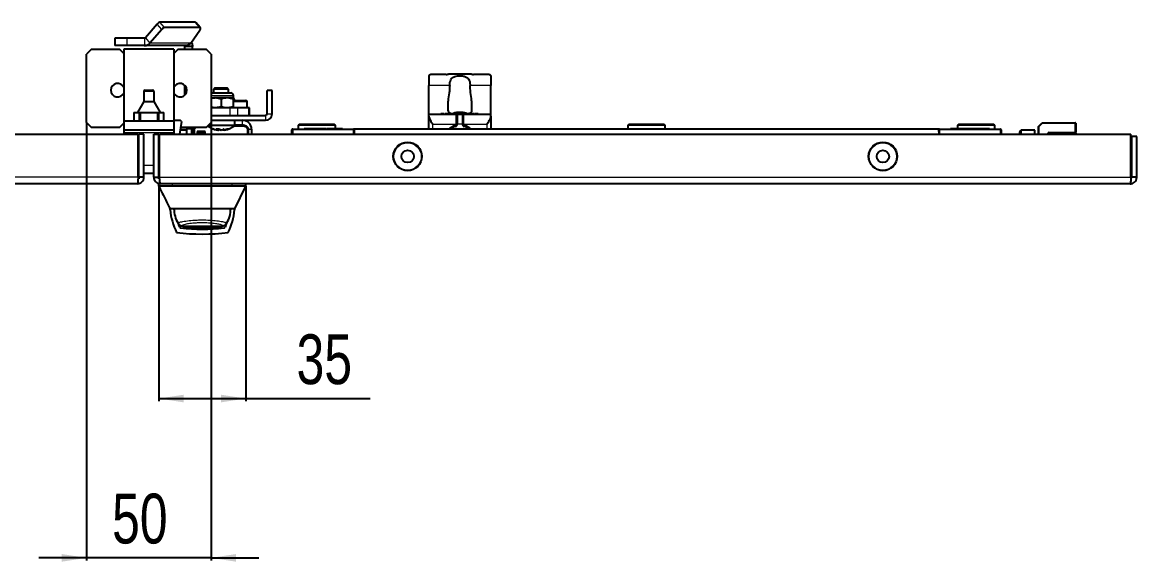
# Model space of a CAD drawing. Header units: millimetres. Extents: x -683 to 2605, y -1229 to 1219.
# Drawn here: x 1784.8 to 2232.6, y -1229.3 to -1012.7 of the extents above; entities that cross this region are included whole.
import ezdxf

# ---------------------------------------------------------------- set-up
doc = ezdxf.new("R2010")
doc.units = ezdxf.units.MM
doc.layers.add('FORMAT', color=7, linetype='Continuous')
doc.styles.add('SLDTEXTSTYLE0', font='TXT', dxfattribs={"width": 0.75})
doc.dimstyles.new('SLDDIMSTYLE0', dxfattribs={"dimtxt": 20, "dimasz": 10, "dimexe": 0, "dimexo": 0.0625, "dimgap": 5, "dimtad": 2, "dimdec": 1, "dimrnd": 1e-09, "dimzin": 12, "dimdsep": 46, "dimtxsty": 'SLDTEXTSTYLE0', "dimsah": 1, "dimcen": 0.09, "dimadec": 0, "dimazin": 3, "dimtfac": 1, "dimtofl": 0, "dimtmove": 0, "dimatfit": 3, "dimfxl": 0, "dimfrac": 2, "dimtolj": 1, "dimtzin": 12, "dimarcsym": 0})
doc.dimstyles.new('SLDDIMSTYLE1', dxfattribs={"dimtxt": 20, "dimasz": 10, "dimexe": 0, "dimexo": 0.0625, "dimgap": 5, "dimtad": 2, "dimdec": 1, "dimrnd": 1e-09, "dimzin": 12, "dimdsep": 46, "dimtxsty": 'SLDTEXTSTYLE0', "dimsah": 1, "dimcen": 0.09, "dimadec": 0, "dimazin": 3, "dimtfac": 1, "dimtmove": 0, "dimatfit": 0, "dimfxl": 0, "dimfrac": 2, "dimtolj": 1, "dimtzin": 12, "dimarcsym": 0})

# ---------------------------------------------------------------- blocks, each defined once
blk = doc.blocks.new('_D_12')
at = {"layer": 'FORMAT'}
for p, q in [((1810.62, -1052.96), (1810.62, -1228.8)), ((1860.62, -1052.96), (1860.62, -1228.8)), ((1810.62, -1227.8), (1791.39, -1227.8)), ((1860.62, -1227.8), (1810.62, -1227.8)), ((1860.62, -1227.8), (1879.85, -1227.8))]:
    blk.add_line(p, q, dxfattribs=at)
for points in [[(1810.62, -1227.8), (1800.62, -1226.27), (1800.62, -1229.34)], [(1860.62, -1227.8), (1870.62, -1229.34), (1870.62, -1226.27)]]:
    blk.add_solid(points, dxfattribs=at)
at = {"layer": 'FORMAT', "insert": (1820.84, -1202.02), "char_height": 20, "attachment_point": 1, "style": 'SLDTEXTSTYLE0'}
blk.add_mtext('50', dxfattribs=at)
blk = doc.blocks.new('_D_13')
at = {"layer": 'FORMAT'}
for p, q in [((1839.62, -1078.56), (1839.62, -1164.8)), ((1874.62, -1078.56), (1874.62, -1164.8)), ((1839.62, -1163.8), (1874.62, -1163.8)), ((1874.62, -1163.8), (1924.54, -1163.8))]:
    blk.add_line(p, q, dxfattribs=at)
for points in [[(1839.62, -1163.8), (1849.62, -1165.34), (1849.62, -1162.27)], [(1874.62, -1163.8), (1864.62, -1162.27), (1864.62, -1165.34)]]:
    blk.add_solid(points, dxfattribs=at)
at = {"layer": 'FORMAT', "insert": (1894.98, -1138.02), "char_height": 20, "attachment_point": 1, "style": 'SLDTEXTSTYLE0'}
blk.add_mtext('35', dxfattribs=at)

msp = doc.modelspace()

# ---------------------------------------------------------------- linework, layer by layer
at = {"color": 7, "linetype": 'Continuous', "lineweight": 25}
for p, q in [((1838.97, -1013.39), (1834.21, -1018.89)), ((1840.81, -1015.51), (1836.05, -1021.01)), ((1854.22, -1012.68), (1840.09, -1012.68)), ((1856.06, -1014.8), (1841.92, -1014.8)), ((1852.52, -1021.01), (1856.09, -1015.89)), ((1856.35, -1014.91), (1854.51, -1012.78)), ((1821.9, -1019.06), (1821.9, -1022.06)), ((1826.9, -1019.06), (1821.9, -1019.06)), ((1833.84, -1019.06), (1826.9, -1019.06)), ((1812.62, -1023.45), (1810.62, -1025.45)), ((1810.62, -1052.95), (1810.62, -1025.45)), ((1812.62, -1023.45), (1823.87, -1023.45)), ((1826.9, -1022.06), (1821.9, -1022.06)), ((1825.62, -1025.2), (1823.87, -1023.45)), ((1845.62, -1023.45), (1825.62, -1023.45)), ((1825.62, -1023.45), (1825.62, -1052.45)), ((1833.84, -1022.06), (1826.9, -1022.06)), ((1850.37, -1022.06), (1833.84, -1022.06)), ((1847.37, -1023.45), (1845.62, -1025.2)), ((1845.62, -1023.45), (1845.62, -1052.45)), ((1847.37, -1023.45), (1858.62, -1023.45)), ((1853.12, -1022.36), (1850.12, -1022.36)), ((1850.12, -1023.45), (1850.12, -1022.36)), ((1853.12, -1023.45), (1853.12, -1022.36)), ((1860.62, -1025.45), (1858.62, -1023.45)), ((1860.62, -1025.45), (1860.62, -1052.95)), ((1948.12, -1034.21), (1948.12, -1038.05)), ((1955.14, -1033.65), (1949.62, -1033.65)), ((1956.03, -1033.6), (1955.51, -1033.61)), ((1965.22, -1033.55), (1956.03, -1033.55)), ((1965.74, -1033.61), (1965.22, -1033.59)), ((1971.62, -1033.65), (1966.11, -1033.65)), ((1973.12, -1034.21), (1973.12, -1038.05)), ((1850.12, -1038.69), (1850.12, -1038.06)), ((1850.12, -1038.69), (1850.57, -1038.69)), ((1850.12, -1041.83), (1850.12, -1038.69)), ((1862.12, -1039.05), (1861.62, -1039.55)), ((1862.12, -1039.05), (1866.91, -1039.05)), ((1866.91, -1039.05), (1867.12, -1039.05)), ((1867.62, -1039.55), (1867.12, -1039.05)), ((1948.12, -1049.55), (1948.12, -1038.05)), ((1973.12, -1049.55), (1973.12, -1038.05)), ((1833.62, -1040.45), (1833.62, -1044.45)), ((1834.12, -1039.95), (1837.13, -1039.95)), ((1837.63, -1040.45), (1837.63, -1044.45)), ((1860.65, -1041.05), (1860.62, -1041.05)), ((1860.62, -1043.05), (1862.23, -1043.05)), ((1860.65, -1041.05), (1868.59, -1041.05)), ((1861.62, -1039.55), (1861.62, -1041.05)), ((1867.37, -1039.55), (1861.62, -1039.55)), ((1864.76, -1043.49), (1862.23, -1043.05)), ((1867.23, -1043.05), (1862.23, -1043.05)), ((1864.76, -1046.6), (1864.76, -1043.49)), ((1869.69, -1043.49), (1867.23, -1043.05)), ((1869.62, -1043.05), (1867.23, -1043.05)), ((1867.62, -1039.55), (1867.37, -1039.55)), ((1867.62, -1041.05), (1867.62, -1039.55)), ((1869.62, -1043.05), (1869.62, -1042.08)), ((1869.62, -1043.05), (1869.62, -1043.05)), ((1869.69, -1043.08), (1869.62, -1043.05)), ((1869.69, -1046.6), (1869.69, -1043.49)), ((1870.02, -1044.05), (1870.02, -1043.49)), ((1883.12, -1049.45), (1883.12, -1040.05)), ((1885.12, -1040.05), (1883.12, -1040.05)), ((1885.12, -1049.45), (1885.12, -1040.05)), ((1833.62, -1044.45), (1831.12, -1048.95)), ((1833.62, -1044.45), (1837.63, -1044.45)), ((1837.63, -1044.45), (1840.12, -1048.95)), ((1868.31, -1047.05), (1860.62, -1047.05)), ((1864.76, -1046.6), (1862.23, -1047.05)), ((1869.69, -1046.6), (1867.23, -1047.05)), ((1871.39, -1047.05), (1868.31, -1047.05)), ((1869.62, -1047.05), (1869.62, -1047.05)), ((1869.69, -1044.05), (1874.52, -1044.05)), ((1875.85, -1047.05), (1871.39, -1047.05)), ((1875.12, -1047.05), (1875.12, -1044.65)), ((1876.12, -1047.05), (1875.85, -1047.05)), ((1876.12, -1050.05), (1876.12, -1047.05)), ((1955.77, -1045.33), (1955.77, -1047.92)), ((1965.47, -1047.92), (1965.47, -1045.33)), ((1845.62, -1052.45), (1825.62, -1052.45)), ((1825.62, -1052.45), (1825.62, -1055.95)), ((1829.62, -1048.95), (1829.62, -1052.45)), ((1829.62, -1048.95), (1831.12, -1048.95)), ((1831.12, -1048.95), (1840.12, -1048.95)), ((1832.12, -1048.95), (1832.12, -1052.45)), ((1839.12, -1048.95), (1839.12, -1052.45)), ((1840.12, -1048.95), (1841.62, -1048.95)), ((1841.62, -1052.45), (1841.62, -1048.95)), ((1845.62, -1052.05), (1848.25, -1052.05)), ((1845.62, -1052.45), (1845.62, -1055.95)), ((1848.69, -1052.48), (1847.95, -1057.55)), ((1848.69, -1052.48), (1848.25, -1052.05)), ((1860.62, -1050.05), (1882.52, -1050.05)), ((1860.62, -1052.05), (1882.52, -1052.05)), ((1870.12, -1054.05), (1870.12, -1052.05)), ((1948.12, -1050.42), (1948.12, -1049.55)), ((1948.12, -1049.55), (1961.62, -1049.55)), ((1948.12, -1055.55), (1948.12, -1050.42)), ((1953, -1049.45), (1953, -1049.55)), ((1953.15, -1049.45), (1953.15, -1049.55)), ((1953.26, -1049.45), (1953.26, -1049.55)), ((1954.07, -1049.45), (1953.26, -1049.45)), ((1954.07, -1049.45), (1954.07, -1049.55)), ((1954.23, -1049.45), (1954.23, -1049.55)), ((1954.34, -1049.45), (1954.34, -1049.55)), ((1954.68, -1049.45), (1954.68, -1049.55)), ((1954.86, -1049.45), (1954.86, -1049.55)), ((1955.4, -1049.45), (1955.4, -1049.55)), ((1955.88, -1049.45), (1955.88, -1049.55)), ((1956.05, -1049.45), (1956.05, -1049.55)), ((1956.5, -1049.45), (1956.5, -1049.55)), ((1956.64, -1049.45), (1956.64, -1049.55)), ((1956.76, -1049.45), (1956.76, -1049.55)), ((1957.08, -1049.45), (1957.08, -1049.55)), ((1958.35, -1049.45), (1957.24, -1049.45)), ((1958.35, -1049.45), (1958.35, -1049.55)), ((1958.49, -1049.45), (1958.49, -1049.55)), ((1958.68, -1049.45), (1958.68, -1049.55)), ((1958.69, -1049.45), (1958.69, -1049.55)), ((1959.29, -1049.45), (1958.69, -1049.45)), ((1959.29, -1049.45), (1959.29, -1049.55)), ((1960.18, -1049.45), (1959.61, -1049.45)), ((1959.62, -1053.55), (1959.62, -1049.55)), ((1959.62, -1049.55), (1961.62, -1049.55)), ((1959.9, -1049.22), (1959.87, -1048.99)), ((1960.12, -1049.22), (1960.1, -1048.92)), ((1960.18, -1049.45), (1960.18, -1049.55)), ((1960.19, -1049.45), (1960.19, -1049.55)), ((1960.2, -1049.45), (1960.37, -1049.45)), ((1960.37, -1049.45), (1960.37, -1049.45)), ((1960.37, -1049.45), (1960.37, -1049.55)), ((1960.39, -1049.45), (1960.39, -1049.55)), ((1960.55, -1049.45), (1960.55, -1049.55)), ((1961.34, -1049.45), (1960.55, -1049.45)), ((1961.34, -1049.45), (1961.34, -1049.55)), ((1961.49, -1049.45), (1961.49, -1049.55)), ((1961.57, -1048.95), (1961.57, -1048.92)), ((1961.6, -1049.48), (1961.89, -1049.47)), ((1961.61, -1049.45), (1961.61, -1049.55)), ((1961.62, -1049.55), (1961.62, -1053.55)), ((1962.04, -1049.45), (1962.04, -1049.55)), ((1962.12, -1049.55), (1973.12, -1049.55)), ((1962.13, -1049.04), (1962.13, -1048.99)), ((1962.16, -1049.45), (1962.16, -1049.55)), ((1962.53, -1049.45), (1962.53, -1049.55)), ((1962.78, -1049.45), (1962.78, -1049.55)), ((1962.9, -1049.45), (1962.9, -1049.55)), ((1963.05, -1049.45), (1963.05, -1049.55)), ((1963.16, -1049.45), (1963.16, -1049.55)), ((1963.6, -1049.45), (1963.6, -1049.55)), ((1963.62, -1049.45), (1963.6, -1049.45)), ((1963.63, -1049.45), (1963.63, -1049.55)), ((1963.66, -1049.45), (1963.66, -1049.55)), ((1963.83, -1049.45), (1963.83, -1049.55)), ((1964.18, -1049.45), (1964.18, -1049.55)), ((1964.67, -1049.45), (1964.67, -1049.55)), ((1964.87, -1049.45), (1964.87, -1049.55)), ((1965.21, -1049.45), (1965.21, -1049.55)), ((1965.36, -1049.45), (1965.36, -1049.55)), ((1966.43, -1049.45), (1965.36, -1049.45)), ((1966.43, -1049.45), (1966.43, -1049.55)), ((1966.74, -1049.45), (1966.74, -1049.55)), ((1966.9, -1049.45), (1966.9, -1049.55)), ((1967.28, -1049.45), (1967.28, -1049.55)), ((1968.03, -1049.45), (1967.28, -1049.45)), ((1968.03, -1049.45), (1968.03, -1049.55)), ((1973.12, -1050.42), (1973.12, -1049.55)), ((1973.12, -1050.42), (1973.12, -1055.55)), ((1810.62, -1052.95), (1812.62, -1054.95)), ((1823.87, -1054.95), (1812.62, -1054.95)), ((1823.87, -1054.95), (1825.62, -1053.2)), ((1845.62, -1055.95), (1825.62, -1055.95)), ((1825.62, -1055.95), (1825.62, -1057.03)), ((1845.62, -1055.95), (1845.62, -1057.03)), ((1850.92, -1055.95), (1848.19, -1055.95)), ((1858.62, -1054.95), (1848.33, -1054.95)), ((1850.99, -1054.95), (1850.92, -1055.65)), ((1850.92, -1057.55), (1850.92, -1055.65)), ((1852.92, -1057.55), (1852.92, -1055.65)), ((1853.62, -1055.95), (1852.92, -1055.95)), ((1853.62, -1055.95), (1853.62, -1057.55)), ((1858.22, -1056.5), (1855.02, -1056.5)), ((1855.02, -1056.5), (1855.02, -1057.55)), ((1858.22, -1057.55), (1858.22, -1056.5)), ((1858.62, -1054.95), (1860.62, -1052.95)), ((1863.27, -1055.9), (1863.27, -1055.94)), ((1863.56, -1055.49), (1863.56, -1055.94)), ((1863.56, -1055.94), (1863.56, -1055.49)), ((1863.74, -1055.94), (1863.56, -1055.91)), ((1863.74, -1055.49), (1863.74, -1055.94)), ((1863.77, -1055.94), (1863.77, -1055.48)), ((1864.54, -1055.86), (1864.54, -1055.94)), ((1864.56, -1055.88), (1864.56, -1055.94)), ((1864.62, -1055.91), (1864.56, -1055.94)), ((1865.47, -1055.94), (1865.47, -1055.62)), ((1865.68, -1055.94), (1865.68, -1055.91)), ((1865.98, -1055.85), (1865.98, -1055.94)), ((1866, -1055.84), (1866, -1055.94)), ((1873.62, -1053.95), (1870.09, -1053.95)), ((1875.62, -1057.55), (1875.62, -1055.95)), ((1876.92, -1055.65), (1876.92, -1057.55)), ((1893.12, -1057.55), (1893.12, -1055.85)), ((1893.42, -1055.55), (1917.82, -1055.55)), ((1896.12, -1053.55), (1895.62, -1054.05)), ((1895.62, -1054.05), (1895.62, -1055.55)), ((1910.62, -1054.05), (1895.62, -1054.05)), ((1896.12, -1053.55), (1910.12, -1053.55)), ((1897.98, -1055.35), (1897.98, -1055.55)), ((1901.79, -1055.35), (1901.79, -1055.55)), ((1901.79, -1055.35), (1902.59, -1055.35)), ((1902.59, -1055.35), (1902.59, -1055.55)), ((1902.59, -1055.35), (1904.46, -1055.35)), ((1903.92, -1055.35), (1903.92, -1055.32)), ((1904.46, -1055.35), (1904.46, -1055.55)), ((1904.46, -1055.35), (1905.51, -1055.35)), ((1905.51, -1055.35), (1905.51, -1055.55)), ((1905.51, -1055.35), (1906.91, -1055.35)), ((1907.08, -1055.32), (1907.08, -1055.55)), ((1907.17, -1055.35), (1907.17, -1055.55)), ((1907.17, -1055.35), (1908.52, -1055.35)), ((1908.52, -1055.35), (1908.52, -1055.55)), ((1908.52, -1055.35), (1910.52, -1055.35)), ((1910.62, -1054.05), (1910.12, -1053.55)), ((1910.52, -1055.35), (1910.52, -1055.55)), ((1910.52, -1055.35), (1913.47, -1055.35)), ((1910.62, -1055.35), (1910.62, -1054.05)), ((1913.47, -1055.35), (1913.47, -1055.55)), ((2153.12, -1055.55), (1918.12, -1055.55)), ((1918.12, -1055.55), (1918.12, -1055.85)), ((1918.12, -1055.85), (1918.12, -1056.49)), ((1918.12, -1056.49), (1918.12, -1057.55)), ((1959.62, -1053.55), (1959.62, -1053.58)), ((1961.62, -1053.58), (1961.62, -1053.55)), ((2028.62, -1053.55), (2028.12, -1054.05)), ((2028.12, -1054.05), (2028.12, -1055.55)), ((2043.12, -1054.05), (2028.12, -1054.05)), ((2028.62, -1053.55), (2042.62, -1053.55)), ((2043.12, -1054.05), (2042.62, -1053.55)), ((2043.12, -1055.55), (2043.12, -1054.05)), ((2153.12, -1055.55), (2153.12, -1055.85)), ((2153.12, -1056.49), (2153.12, -1055.85)), ((2153.12, -1056.49), (2153.12, -1057.55)), ((2153.42, -1055.55), (2177.82, -1055.55)), ((2157.77, -1055.35), (2157.77, -1055.55)), ((2157.77, -1055.35), (2158.12, -1055.35)), ((2158.12, -1055.35), (2158.12, -1055.55)), ((2158.12, -1055.35), (2158.37, -1055.35)), ((2158.37, -1055.35), (2158.37, -1055.55)), ((2158.37, -1055.35), (2158.48, -1055.35)), ((2158.48, -1055.35), (2158.48, -1055.55)), ((2159.51, -1055.35), (2159.51, -1055.55)), ((2159.51, -1055.35), (2160.16, -1055.35)), ((2160.18, -1055.35), (2160.18, -1055.55)), ((2160.18, -1055.35), (2160.52, -1055.35)), ((2160.52, -1055.35), (2160.52, -1055.55)), ((2161.12, -1053.55), (2160.62, -1054.05)), ((2160.62, -1054.05), (2160.62, -1055.35)), ((2175.62, -1054.05), (2160.62, -1054.05)), ((2161.12, -1053.55), (2175.12, -1053.55)), ((2163.84, -1055.55), (2163.84, -1055.32)), ((2163.97, -1055.35), (2164.75, -1055.35)), ((2164.75, -1055.35), (2165.55, -1055.35)), ((2164.75, -1055.35), (2164.75, -1055.55)), ((2165.55, -1055.35), (2165.55, -1055.55)), ((2165.55, -1055.35), (2166.03, -1055.35)), ((2166.03, -1055.35), (2166.03, -1055.55)), ((2166.03, -1055.35), (2167.42, -1055.35)), ((2167.06, -1055.32), (2167.06, -1055.35)), ((2167.42, -1055.35), (2167.42, -1055.55)), ((2167.42, -1055.35), (2168.47, -1055.35)), ((2168.47, -1055.35), (2168.47, -1055.55)), ((2169.52, -1055.35), (2169.52, -1055.55)), ((2169.52, -1055.35), (2171.48, -1055.35)), ((2171.48, -1055.35), (2171.48, -1055.55)), ((2171.48, -1055.35), (2173.47, -1055.35)), ((2173.47, -1055.35), (2173.47, -1055.55)), ((2175.62, -1054.05), (2175.12, -1053.55)), ((2175.62, -1055.55), (2175.62, -1054.05)), ((2178.12, -1055.85), (2178.12, -1057.55)), ((2185.62, -1057.55), (2185.62, -1056.65)), ((2191.62, -1056.05), (2186.22, -1056.05)), ((2191.62, -1057.55), (2191.62, -1056.05)), ((2193.12, -1054.55), (2194.62, -1053.05)), ((2193.12, -1057.55), (2193.12, -1054.55)), ((2193.32, -1054.63), (2193.12, -1054.55)), ((2194.7, -1053.25), (2194.62, -1053.05)), ((2194.62, -1053.05), (2207.92, -1053.05)), ((2208.12, -1053.25), (2208.12, -1056.85)), ((2208.12, -1057.25), (2208.12, -1056.85)), ((1440.92, -1057.55), (1831.32, -1057.55)), ((1825.62, -1057.03), (1825.62, -1057.55)), ((1831.32, -1074.95), (1831.32, -1057.55)), ((1833.62, -1057.55), (1831.62, -1057.55)), ((1831.62, -1074.95), (1831.62, -1057.55)), ((1833.62, -1074.95), (1833.62, -1057.55)), ((1837.62, -1074.95), (1837.62, -1057.55)), ((1837.62, -1057.55), (1839.62, -1057.55)), ((1839.62, -1074.95), (1839.62, -1057.55)), ((1839.92, -1074.95), (1839.92, -1057.55)), ((1839.92, -1057.55), (2230.32, -1057.55)), ((1845.62, -1057.03), (1845.62, -1057.55)), ((1855.02, -1057.25), (1858.22, -1057.25)), ((2197.12, -1057.25), (2197.12, -1057.55)), ((2207.92, -1057.05), (2197.32, -1057.05)), ((2208.12, -1057.25), (2208.12, -1057.55)), ((2230.32, -1074.95), (2230.32, -1057.55)), ((2232.62, -1058.55), (2230.62, -1058.55)), ((2230.62, -1074.95), (2230.62, -1058.55)), ((2232.62, -1074.95), (2232.62, -1058.55)), ((1831.62, -1073.45), (1831.32, -1073.45)), ((1837.62, -1073.45), (1833.62, -1073.45)), ((1831.02, -1077.55), (1441.22, -1077.55)), ((1833.62, -1074.95), (1831.62, -1074.95)), ((1831.62, -1075.12), (1831.62, -1075.55)), ((1837.62, -1074.95), (1839.62, -1074.95)), ((1839.62, -1075.55), (1839.62, -1074.95)), ((1839.62, -1078.55), (1839.62, -1077.55)), ((1840.22, -1077.55), (1839.62, -1077.55)), ((2230.02, -1077.55), (1840.22, -1077.55)), ((1869.12, -1078.55), (1845.12, -1078.55)), ((1870.12, -1087.55), (1874.65, -1078.49)), ((1874.62, -1078.55), (1874.62, -1077.55)), ((2232.62, -1074.95), (2230.62, -1074.95)), ((1846.52, -1087.55), (1844.12, -1087.55)), ((1844.16, -1087.55), (1844.16, -1087.75)), ((1867.72, -1087.55), (1846.52, -1087.55)), ((1870.12, -1087.55), (1867.72, -1087.55)), ((1870.08, -1087.75), (1870.08, -1087.55)), ((1851.29, -1094.53), (1862.89, -1094.53)), ((1851.29, -1094.53), (1851.44, -1094.53))]:
    msp.add_line(p, q, dxfattribs=at)
at = {"color": 8, "linetype": 'Continuous', "lineweight": 18}
for p, q in [((1840.81, -1015.51), (1838.97, -1013.39)), ((1841.92, -1014.8), (1840.09, -1012.68)), ((1856.06, -1014.8), (1854.22, -1012.68)), ((1826.9, -1022.06), (1826.9, -1019.06)), ((1833.84, -1019.06), (1833.84, -1022.06)), ((1834.21, -1018.89), (1836.05, -1021.01)), ((1852.52, -1021.01), (1836.05, -1021.01)), ((1956.53, -1038.05), (1948.12, -1038.05)), ((1973.12, -1038.05), (1964.72, -1038.05)), ((1837.63, -1040.45), (1833.62, -1040.45)), ((1860.62, -1042.08), (1869.62, -1042.08)), ((1868.31, -1050.05), (1868.31, -1047.05)), ((1875.12, -1044.65), (1869.69, -1044.65)), ((1871.39, -1050.05), (1871.39, -1047.05)), ((1875.85, -1050.05), (1875.85, -1047.05)), ((1831.62, -1048.95), (1831.62, -1052.45)), ((1839.62, -1048.95), (1839.62, -1052.45)), ((1873.32, -1054.05), (1873.32, -1052.05)), ((1882.52, -1050.05), (1882.52, -1052.05)), ((1883.12, -1049.45), (1885.12, -1049.45)), ((1957.24, -1049.45), (1957.24, -1049.55)), ((1959.12, -1053.55), (1959.12, -1049.55)), ((1962.12, -1049.55), (1962.12, -1053.55)), ((1848.24, -1055.55), (1850.92, -1055.55)), ((1852.92, -1055.65), (1850.92, -1055.65)), ((1852.92, -1055.55), (1853.7, -1055.55)), ((1854.12, -1057.55), (1854.12, -1055.95)), ((1858.22, -1056.7), (1855.02, -1056.7)), ((1859.12, -1054.45), (1859.81, -1054.45)), ((1869.56, -1054.25), (1859.32, -1054.25)), ((1869.65, -1054.05), (1859.52, -1054.05)), ((1869.45, -1054.45), (1873.62, -1054.45)), ((1870.02, -1054.25), (1869.56, -1054.25)), ((1870.12, -1054.05), (1869.65, -1054.05)), ((1875.12, -1055.95), (1875.12, -1057.55)), ((1875.56, -1055.65), (1876.92, -1055.65)), ((1893.42, -1055.85), (1893.12, -1055.85)), ((1893.42, -1055.55), (1893.42, -1055.85)), ((1917.82, -1055.85), (1893.42, -1055.85)), ((1893.42, -1055.85), (1893.42, -1057.55)), ((1899.22, -1055.35), (1899.22, -1055.55)), ((1917.82, -1055.55), (1917.82, -1055.85)), ((1917.82, -1057.55), (1917.82, -1055.85)), ((1918.12, -1055.85), (1917.82, -1055.85)), ((1949.62, -1053.55), (1959.12, -1053.55)), ((1949.62, -1053.55), (1949.62, -1055.55)), ((1958.76, -1054.06), (1958.9, -1054.54)), ((1959.12, -1053.55), (1959.62, -1053.55)), ((1959.12, -1053.58), (1959.12, -1053.55)), ((1959.12, -1053.58), (1959.62, -1053.58)), ((1961.62, -1053.55), (1959.62, -1053.55)), ((1961.62, -1053.55), (1962.12, -1053.55)), ((1961.62, -1053.58), (1962.12, -1053.58)), ((1962.12, -1053.55), (1962.12, -1053.58)), ((1962.12, -1053.55), (1971.62, -1053.55)), ((1962.35, -1054.54), (1962.49, -1054.06)), ((1971.62, -1055.55), (1971.62, -1053.55)), ((2153.42, -1055.85), (2153.12, -1055.85)), ((2153.42, -1055.85), (2153.42, -1055.55)), ((2153.42, -1055.85), (2153.42, -1057.55)), ((2177.82, -1055.85), (2153.42, -1055.85)), ((2162.25, -1055.35), (2162.25, -1055.55)), ((2177.82, -1055.55), (2177.82, -1055.85)), ((2177.82, -1057.55), (2177.82, -1055.85)), ((2178.12, -1055.85), (2177.82, -1055.85)), ((2186.22, -1056.05), (2186.22, -1057.55)), ((2194.7, -1053.25), (2193.32, -1054.63)), ((2193.32, -1054.63), (2193.32, -1057.55)), ((2207.92, -1053.25), (2194.7, -1053.25)), ((2197.32, -1056.85), (2207.92, -1056.85)), ((2197.32, -1057.05), (2197.32, -1056.85)), ((2207.92, -1053.25), (2207.92, -1053.05)), ((2208.12, -1053.25), (2207.92, -1053.25)), ((2207.92, -1056.85), (2207.92, -1053.25)), ((2208.12, -1056.85), (2207.92, -1056.85)), ((2207.92, -1057.05), (2207.92, -1056.85)), ((1845.62, -1057.03), (1825.62, -1057.03)), ((2196.92, -1057.55), (2196.92, -1057.25)), ((2197.12, -1057.25), (2196.92, -1057.25)), ((2197.32, -1057.25), (2197.12, -1057.25)), ((2197.32, -1057.05), (2197.32, -1057.25)), ((2197.32, -1057.25), (2197.32, -1057.55)), ((2207.92, -1057.25), (2197.32, -1057.25)), ((2207.92, -1057.05), (2207.92, -1057.25)), ((2208.12, -1057.25), (2207.92, -1057.25)), ((2207.92, -1057.55), (2207.92, -1057.25)), ((1831.62, -1070.19), (1831.32, -1070.19)), ((1837.62, -1070.19), (1833.62, -1070.19)), ((1831.32, -1074.95), (1440.92, -1074.95)), ((1839.92, -1074.95), (2230.32, -1074.95)), ((1845.12, -1078.55), (1845.12, -1077.55)), ((1869.12, -1078.55), (1869.12, -1077.55))]:
    msp.add_line(p, q, dxfattribs=at)
at = {"color": 7, "linetype": 'Continuous', "lineweight": 25, "flags": 128}
for points in [[(1856.09, -1015.89), (1856.23, -1015.66), (1856.34, -1015.46), (1856.4, -1015.27), (1856.42, -1015.11), (1856.39, -1014.98), (1856.32, -1014.88), (1856.21, -1014.82), (1856.06, -1014.8)], [(1865.98, -1055.9), (1865.96, -1055.9), (1865.68, -1055.94)], [(2230.62, -1064.05), (2230.48, -1063.8), (2230.32, -1063.53)], [(2230.32, -1072.56), (2230.48, -1072.3), (2230.62, -1072.05)], [(1848.01, -1094.98), (1847.65, -1094.08), (1847.54, -1093.81)], [(1866.82, -1093.49), (1866.6, -1094.08), (1866.24, -1094.98)]]:
    msp.add_lwpolyline(points, dxfattribs=at)
at = {"color": 8, "linetype": 'Continuous', "lineweight": 18, "flags": 128}
for points in [[(2230.32, -1064.12), (2230.61, -1064.71), (2230.62, -1064.73)], [(2230.62, -1071.36), (2230.61, -1071.38), (2230.32, -1071.97)]]:
    msp.add_lwpolyline(points, dxfattribs=at)
at = {"color": 7, "linetype": 'Continuous', "lineweight": 25}
for centre, radius in [((1939.62, -1066.55), 5.75), ((2130.62, -1066.55), 5.75), ((1939.62, -1066.55), 2.5), ((2130.62, -1066.55), 2.5)]:
    msp.add_circle(centre, radius, dxfattribs=at)
at = {"color": 8, "linetype": 'Continuous', "lineweight": 18}
for centre in [(1939.62, -1066.55), (2130.62, -1066.55)]:
    msp.add_circle(centre, 5.5, dxfattribs=at)
at = {"color": 7, "linetype": 'Continuous', "lineweight": 25}
for centre, radius, start, end in [((1840.5, -1014.56), 1.93, 102.4839, 142.4022), ((1842.34, -1016.69), 1.93, 102.4839, 142.4022), ((1854.26, -1013.03), 0.349, 43.9283, 95.9288), ((1833.84, -1018.57), 0.488, 270.8794, 320.2435), ((1833.8, -1019.14), 2.93, 270.8794, 320.2435), ((1823.12, -1039.95), 2.75, 24.62, 335.38), ((1848.12, -1039.95), 2.75, 204.62, 155.38), ((1834.12, -1040.45), 0.5, 90, 180), ((1837.13, -1040.45), 0.5, 0, 90), ((1868.59, -1042.08), 1.03, 0, 90), ((1874.52, -1044.65), 0.6, 0, 90), ((1873.32, -1055.65), 3.6, 0, 90), ((1882.52, -1049.45), 2.6, 270, 0), ((1882.52, -1049.45), 0.6, 270, 0), ((1960.62, -1056.85), 8, 100.361, 108.4448), ((1959.86, -1052.7), 3.79, 92.8918, 101.4174), ((1960.74, -1051.17), 2.34, 111.7218, 124.6037), ((1959.95, -1056.48), 7.26, 85.7578, 94.2422), ((1959.58, -1049.51), 0.598, 60.5239, 80.9896), ((1960.37, -1056.47), 7.56, 92.0564, 94.6598), ((1959.89, -1053.27), 4.35, 79.331, 87.2142), ((1963.88, -1049.97), 3.47, 163.5344, 167.7658), ((1961.35, -1053.27), 4.35, 92.7858, 100.669), ((1960.87, -1056.46), 7.54, 81.9171, 87.9462), ((1961.65, -1049.44), 0.529, 98.3794, 107.9547), ((1961.38, -1052.7), 3.79, 78.5826, 87.1082), ((1960.55, -1055.26), 6.42, 69.7014, 77.5656), ((1960.62, -1056.85), 8, 70.1746, 79.639), ((1960.63, -1056.8), 7.96, 71.9524, 79.1092), ((1962.93, -1049.85), 0.629, 75.5606, 104.4394), ((1854.52, -1055.65), 1.6, 154.0555, 180), ((1864.62, -1047.05), 9, 233.1301, 260.0618), ((1864.74, -1047.32), 8.7, 247.0438, 262.1958), ((1864.34, -1049.26), 6.77, 243.8434, 260.9245), ((1863.37, -1048.42), 7.07, 264.247, 275.753), ((1864.39, -1053.29), 2.78, 231.3972, 252.5593), ((1863.95, -1051.16), 4.83, 261.5144, 261.8434), ((1863.77, -1055.79), 0.261, 216.1514, 217.2521), ((1864.7, -1047.1), 8.89, 263.7673, 264.0104), ((1865.29, -1053.07), 2.97, 239.1789, 255.2323), ((1865.46, -1054.33), 1.79, 219.0744, 243.9708), ((1863.89, -1051.73), 4.26, 278.6965, 279.0465), ((1865.35, -1051.73), 4.26, 260.9535, 261.3035), ((1863.87, -1052.87), 3.19, 285.2264, 309.2989), ((1864.46, -1054.81), 1.52, 311.5988, 339.6464), ((1864.54, -1047.1), 8.89, 275.9896, 276.2327), ((1864.34, -1048.94), 7.09, 279.4428, 293.2387), ((1865.29, -1051.16), 4.83, 278.1566, 278.4856), ((1864.77, -1047.9), 8.14, 278.7231, 291.6408), ((1864.62, -1047.05), 9, 279.9382, 306.8699), ((1867.46, -1054.1), 1.4, 257.0541, 282.9459), ((1869.87, -1054.05), 0.25, 306.8699, 0), ((1893.42, -1055.85), 0.3, 90, 180), ((1917.82, -1055.85), 0.3, 0, 90), ((1960.62, -1060.55), 6.25, 106.0134, 126.8699), ((1958.62, -1053.58), 1, 286.0134, 0), ((1962.62, -1053.58), 1, 180, 253.9866), ((1960.62, -1060.55), 6.25, 53.1301, 73.9866), ((2153.42, -1055.85), 0.3, 90, 180), ((2177.82, -1055.85), 0.3, 0, 90), ((2186.22, -1056.65), 0.6, 90, 180), ((2207.92, -1053.25), 0.2, 0, 90), ((2207.92, -1056.85), 0.2, 270, 0), ((2197.32, -1057.25), 0.2, 90, 180), ((2223.12, -1068.05), 7.5, 343.7398, 16.2602), ((1836.18, -1087.75), 7.98, 358.267, 359.9999), ((1871.01, -1085.19), 27, 185.961, 206.1695), ((1857.12, -1087.55), 11.4, 180, 210.8742), ((1857.12, -1087.55), 11.4, 329.0561, 0), ((1843.23, -1085.19), 27, 333.8305, 354.0392), ((1878.06, -1087.75), 7.98, 180, 181.7325), ((1857.12, -1015.75), 82, 262.7534, 277.2466), ((1848.47, -1094.78), 0.5, 203.0437, 263.7491), ((1857.12, -1015.75), 80, 263.7491, 276.2509), ((1865.78, -1094.78), 0.5, 276.2509, 336.9563)]:
    msp.add_arc(centre, radius, start, end, dxfattribs=at)
at = {"color": 8, "linetype": 'Continuous', "lineweight": 18}
for centre, radius, start, end in [((1960.62, -1060.55), 6.75, 106.0134, 132.2054), ((1958.62, -1053.58), 0.5, 286.0134, 0), ((1962.62, -1053.58), 0.5, 180, 253.9866), ((1960.62, -1060.55), 6.75, 47.7946, 73.9866), ((2197.32, -1057.25), 0.4, 90, 180)]:
    msp.add_arc(centre, radius, start, end, dxfattribs=at)
at = {"color": 7, "linetype": 'Continuous', "lineweight": 25}
for points in [[(1852.52, -1021.01), (1852.37, -1021.16), (1852.07, -1021.48), (1851.54, -1021.81), (1850.97, -1022.02), (1850.57, -1022.05), (1850.37, -1022.06)], [(1849.82, -1022.06), (1849.9, -1022.08), (1850.07, -1022.12), (1850.1, -1022.28), (1850.12, -1022.36)], [(1873.62, -1053.95), (1873.88, -1053.98), (1874.41, -1054.04), (1875.07, -1054.5), (1875.53, -1055.16), (1875.59, -1055.68), (1875.62, -1055.95)], [(1831.02, -1077.55), (1831.36, -1077.51), (1832.04, -1077.43), (1832.9, -1076.83), (1833.5, -1075.97), (1833.58, -1075.29), (1833.62, -1074.95)], [(1831.32, -1074.95), (1831.3, -1075.29), (1831.25, -1075.97), (1831.17, -1076.83), (1831.1, -1077.43), (1831.05, -1077.51), (1831.02, -1077.55)], [(1840.22, -1077.55), (1840.2, -1077.51), (1840.15, -1077.43), (1840.07, -1076.83), (1840, -1075.97), (1839.95, -1075.29), (1839.92, -1074.95)], [(2230.32, -1074.95), (2230.3, -1075.29), (2230.25, -1075.97), (2230.17, -1076.83), (2230.1, -1077.43), (2230.05, -1077.51), (2230.02, -1077.55)]]:
    msp.add_open_spline(points, degree=3, dxfattribs=at)
for points, knots in [([(1852.67, -1020.79), (1852.74, -1020.89), (1853.07, -1021.34), (1853.1, -1021.92), (1853.12, -1022.36)], [0, 0, 0, 0, 0.222729, 1, 1, 1, 1]), ([(1949.62, -1033.65), (1949.46, -1033.65), (1949.12, -1033.66), (1948.67, -1033.72), (1948.33, -1033.84), (1948.15, -1034.01), (1948.13, -1034.15), (1948.12, -1034.21)], [0, 0, 0, 0, 0.2129, 0.425707, 0.640613, 0.853382, 1, 1, 1, 1]), ([(1955.14, -1033.65), (1955.24, -1033.64), (1955.37, -1033.62), (1955.49, -1033.61), (1955.51, -1033.61)], [0, 0, 0, 0, 0.7894027, 1, 1, 1, 1]), ([(1956.53, -1038.05), (1956.55, -1037.63), (1956.59, -1036.8), (1956.96, -1035.71), (1957.61, -1034.9), (1958.53, -1034.41), (1959.68, -1034.17), (1961.01, -1034.12), (1962.36, -1034.29), (1963.48, -1034.76), (1964.21, -1035.56), (1964.6, -1036.59), (1964.71, -1037.46), (1964.72, -1037.95), (1964.72, -1038.05)], [0, 0, 0, 0, 0.0885051, 0.1771377, 0.2628581, 0.3446937, 0.4304853, 0.5251934, 0.6256454, 0.7239113, 0.8124944, 0.894483, 0.9789968, 1, 1, 1, 1]), ([(1965.74, -1033.61), (1965.76, -1033.61), (1965.87, -1033.62), (1966, -1033.64), (1966.11, -1033.65)], [0, 0, 0, 0, 0.161974, 1, 1, 1, 1]), ([(1973.12, -1034.21), (1973.11, -1034.13), (1973.08, -1033.97), (1972.84, -1033.81), (1972.48, -1033.71), (1972.06, -1033.66), (1971.76, -1033.65), (1971.62, -1033.65)], [0, 0, 0, 0, 0.205683, 0.411346, 0.618649, 0.832339, 1, 1, 1, 1]), ([(1956.53, -1038.05), (1956.48, -1039.05), (1956.37, -1041.19), (1955.85, -1043.63), (1955.79, -1044.94), (1955.77, -1045.33)], [0, 0, 0, 0, 0.378823, 0.812228, 1, 1, 1, 1]), ([(1965.47, -1045.33), (1965.39, -1044.42), (1965.22, -1042.56), (1964.75, -1039.97), (1964.72, -1038.43), (1964.72, -1038.05)], [0, 0, 0, 0, 0.417668, 0.852903, 1, 1, 1, 1]), ([(1862.23, -1043.05), (1862.17, -1043.05), (1861.62, -1043.05), (1861.09, -1043.19), (1860.62, -1043.32)], [0, 0, 0, 0, 0.1109, 1, 1, 1, 1]), ([(1867.23, -1043.05), (1867.17, -1043.05), (1866.33, -1043.05), (1865.52, -1043.28), (1864.76, -1043.49)], [0, 0, 0, 0, 0.070201, 1, 1, 1, 1]), ([(1869.62, -1043.05), (1869.63, -1043.05), (1869.65, -1043.08), (1869.67, -1043.32), (1869.69, -1043.49)], [0, 0, 0, 0, 0.268634, 1, 1, 1, 1]), ([(1870.02, -1043.49), (1869.98, -1043.42), (1869.87, -1043.23), (1869.76, -1043.18), (1869.69, -1043.14)], [0, 0, 0, 0, 0.355958, 1, 1, 1, 1]), ([(1862.23, -1047.05), (1862.17, -1047.05), (1861.62, -1047.04), (1861.09, -1046.9), (1860.62, -1046.77)], [0, 0, 0, 0, 0.1109, 1, 1, 1, 1]), ([(1867.23, -1047.05), (1867.17, -1047.05), (1866.33, -1047.04), (1865.52, -1046.81), (1864.76, -1046.6)], [0, 0, 0, 0, 0.070201, 1, 1, 1, 1]), ([(1869.62, -1047.05), (1869.63, -1047.04), (1869.65, -1047.01), (1869.67, -1046.77), (1869.69, -1046.6)], [0, 0, 0, 0, 0.268634, 1, 1, 1, 1]), ([(1955.77, -1047.92), (1955.82, -1048.19), (1955.9, -1048.73), (1956.69, -1049.19), (1957.69, -1049.39), (1958.46, -1049.43), (1958.74, -1049.44)], [0, 0, 0, 0, 0.289157, 0.579411, 0.847533, 1, 1, 1, 1]), ([(1962.63, -1049.44), (1963.07, -1049.41), (1963.97, -1049.34), (1964.91, -1049.04), (1965.41, -1048.55), (1965.45, -1048.11), (1965.47, -1047.92)], [0, 0, 0, 0, 0.255921, 0.530677, 0.799973, 1, 1, 1, 1]), ([(1948.12, -1050.42), (1948.15, -1050.59), (1948.21, -1051.02), (1948.67, -1051.97), (1949.2, -1052.86), (1949.55, -1053.43), (1949.62, -1053.54), (1949.62, -1053.55)], [0, 0, 0, 0, 0.19414, 0.485275, 0.898779, 0.996769, 1, 1, 1, 1]), ([(1953.15, -1049.45), (1953.12, -1049.45), (1953.08, -1049.45), (1953.03, -1049.45), (1953, -1049.45), (1953, -1049.45), (1953, -1049.45)], [0, 0, 0, 0, 0.280836, 0.55925, 0.779182, 1, 1, 1, 1]), ([(1953.26, -1049.45), (1953.26, -1049.45), (1953.26, -1049.45), (1953.24, -1049.45), (1953.19, -1049.45), (1953.16, -1049.45), (1953.15, -1049.45)], [0, 0, 0, 0, 0.280888, 0.559482, 0.77927, 1, 1, 1, 1]), ([(1954.23, -1049.45), (1954.21, -1049.45), (1954.18, -1049.45), (1954.12, -1049.45), (1954.09, -1049.45), (1954.07, -1049.45)], [0, 0, 0, 0, 0.280638, 0.560877, 1, 1, 1, 1]), ([(1954.34, -1049.45), (1954.34, -1049.45), (1954.34, -1049.45), (1954.31, -1049.45), (1954.27, -1049.45), (1954.24, -1049.45), (1954.23, -1049.45)], [0, 0, 0, 0, 0.280941, 0.559114, 0.779089, 1, 1, 1, 1]), ([(1954.86, -1049.45), (1954.8, -1049.45), (1954.7, -1049.45), (1954.68, -1049.45), (1954.68, -1049.45)], [0, 0, 0, 0, 0.559312, 1, 1, 1, 1]), ([(1955.4, -1049.45), (1955.34, -1049.45), (1955.22, -1049.45), (1955.02, -1049.45), (1954.92, -1049.45), (1954.86, -1049.45)], [0, 0, 0, 0, 0.280496, 0.560765, 1, 1, 1, 1]), ([(1955.88, -1049.45), (1955.81, -1049.45), (1955.68, -1049.45), (1955.48, -1049.45), (1955.4, -1049.45)], [0, 0, 0, 0, 0.560137, 1, 1, 1, 1]), ([(1956.05, -1049.45), (1956.04, -1049.45), (1956.03, -1049.45), (1955.92, -1049.45), (1955.88, -1049.45)], [0, 0, 0, 0, 0.559914, 1, 1, 1, 1]), ([(1956.64, -1049.45), (1956.62, -1049.45), (1956.58, -1049.45), (1956.53, -1049.45), (1956.5, -1049.45), (1956.5, -1049.45), (1956.5, -1049.45)], [0, 0, 0, 0, 0.280765, 0.559178, 0.779175, 1, 1, 1, 1]), ([(1956.76, -1049.45), (1956.76, -1049.45), (1956.76, -1049.45), (1956.73, -1049.45), (1956.69, -1049.45), (1956.66, -1049.45), (1956.64, -1049.45)], [0, 0, 0, 0, 0.280828, 0.559417, 0.779393, 1, 1, 1, 1]), ([(1957.24, -1049.45), (1957.21, -1049.45), (1957.17, -1049.45), (1957.11, -1049.45), (1957.08, -1049.45), (1957.08, -1049.45), (1957.08, -1049.45)], [0, 0, 0, 0, 0.280951, 0.559967, 0.779431, 1, 1, 1, 1]), ([(1958.49, -1049.45), (1958.49, -1049.45), (1958.49, -1049.45), (1958.45, -1049.45), (1958.4, -1049.45), (1958.37, -1049.45), (1958.35, -1049.45)], [0, 0, 0, 0, 0.280713, 0.558701, 0.779045, 1, 1, 1, 1]), ([(1958.69, -1049.45), (1958.69, -1049.45), (1958.68, -1049.45), (1958.68, -1049.45), (1958.68, -1049.45)], [0, 0, 0, 0, 0.560081, 1, 1, 1, 1]), ([(1959.12, -1049.55), (1959.13, -1049.55), (1959.13, -1049.55), (1959.13, -1049.55), (1959.15, -1049.55), (1959.18, -1049.55), (1959.3, -1049.55), (1959.52, -1049.55), (1959.59, -1049.55), (1959.62, -1049.55)], [0, 0, 0, 0, 0.00167, 0.003889, 0.009531, 0.034361, 0.132751, 0.526214, 1, 1, 1, 1]), ([(1959.46, -1049.45), (1959.44, -1049.45), (1959.4, -1049.45), (1959.32, -1049.45), (1959.3, -1049.45), (1959.29, -1049.45)], [0, 0, 0, 0, 0.281226, 0.561522, 1, 1, 1, 1]), ([(1960.19, -1049.45), (1960.19, -1049.45), (1960.19, -1049.45), (1960.19, -1049.45), (1960.18, -1049.45)], [0, 0, 0, 0, 0.559504, 1, 1, 1, 1]), ([(1960.55, -1049.45), (1960.52, -1049.45), (1960.48, -1049.45), (1960.42, -1049.45), (1960.39, -1049.45), (1960.39, -1049.45), (1960.39, -1049.45)], [0, 0, 0, 0, 0.280855, 0.559718, 0.779518, 1, 1, 1, 1]), ([(1961.49, -1049.45), (1961.46, -1049.45), (1961.42, -1049.45), (1961.37, -1049.45), (1961.35, -1049.45), (1961.34, -1049.45), (1961.34, -1049.45)], [0, 0, 0, 0, 0.280813, 0.559099, 0.77917, 1, 1, 1, 1]), ([(1961.61, -1049.45), (1961.61, -1049.45), (1961.6, -1049.45), (1961.58, -1049.45), (1961.53, -1049.45), (1961.5, -1049.45), (1961.49, -1049.45)], [0, 0, 0, 0, 0.280912, 0.559405, 0.779108, 1, 1, 1, 1]), ([(1961.62, -1049.55), (1961.66, -1049.55), (1961.74, -1049.55), (1962, -1049.55), (1962.12, -1049.55), (1962.12, -1049.55)], [0, 0, 0, 0, 0.475461, 0.994056, 1, 1, 1, 1]), ([(1962.04, -1049.45), (1962.02, -1049.45), (1961.97, -1049.45), (1961.92, -1049.45), (1961.9, -1049.45), (1961.9, -1049.45), (1961.89, -1049.45)], [0, 0, 0, 0, 0.280888, 0.559023, 0.779155, 1, 1, 1, 1]), ([(1962.16, -1049.45), (1962.16, -1049.45), (1962.16, -1049.45), (1962.13, -1049.45), (1962.08, -1049.45), (1962.05, -1049.45), (1962.04, -1049.45)], [0, 0, 0, 0, 0.2809, 0.559498, 0.779148, 1, 1, 1, 1]), ([(1962.53, -1049.45), (1962.47, -1049.45), (1962.36, -1049.45), (1962.23, -1049.45), (1962.17, -1049.45), (1962.16, -1049.45), (1962.16, -1049.45)], [0, 0, 0, 0, 0.280935, 0.559487, 0.779245, 1, 1, 1, 1]), ([(1962.78, -1049.45), (1962.74, -1049.45), (1962.66, -1049.45), (1962.57, -1049.45), (1962.53, -1049.45)], [0, 0, 0, 0, 0.559441, 1, 1, 1, 1]), ([(1962.9, -1049.45), (1962.9, -1049.45), (1962.89, -1049.45), (1962.81, -1049.45), (1962.78, -1049.45)], [0, 0, 0, 0, 0.560313, 1, 1, 1, 1]), ([(1963.05, -1049.45), (1963.02, -1049.45), (1962.98, -1049.45), (1962.93, -1049.45), (1962.9, -1049.45), (1962.9, -1049.45), (1962.9, -1049.45)], [0, 0, 0, 0, 0.28091, 0.559174, 0.779166, 1, 1, 1, 1]), ([(1963.16, -1049.45), (1963.16, -1049.45), (1963.16, -1049.45), (1963.14, -1049.45), (1963.09, -1049.45), (1963.06, -1049.45), (1963.05, -1049.45)], [0, 0, 0, 0, 0.280849, 0.55949, 0.779158, 1, 1, 1, 1]), ([(1963.66, -1049.45), (1963.65, -1049.45), (1963.64, -1049.45), (1963.63, -1049.45), (1963.63, -1049.45)], [0, 0, 0, 0, 0.560691, 1, 1, 1, 1]), ([(1963.83, -1049.45), (1963.79, -1049.45), (1963.73, -1049.45), (1963.68, -1049.45), (1963.66, -1049.45)], [0, 0, 0, 0, 0.559542, 1, 1, 1, 1]), ([(1964.18, -1049.45), (1964.11, -1049.45), (1963.99, -1049.45), (1963.88, -1049.45), (1963.83, -1049.45)], [0, 0, 0, 0, 0.560514, 1, 1, 1, 1]), ([(1964.67, -1049.45), (1964.59, -1049.45), (1964.46, -1049.45), (1964.27, -1049.45), (1964.18, -1049.45)], [0, 0, 0, 0, 0.559217, 1, 1, 1, 1]), ([(1964.87, -1049.45), (1964.86, -1049.45), (1964.85, -1049.45), (1964.72, -1049.45), (1964.67, -1049.45)], [0, 0, 0, 0, 0.56034, 1, 1, 1, 1]), ([(1965.36, -1049.45), (1965.34, -1049.45), (1965.3, -1049.45), (1965.24, -1049.45), (1965.21, -1049.45), (1965.21, -1049.45), (1965.21, -1049.45)], [0, 0, 0, 0, 0.2808719, 0.5597012, 0.7793822, 1, 1, 1, 1]), ([(1966.9, -1049.45), (1966.85, -1049.45), (1966.75, -1049.45), (1966.74, -1049.45), (1966.74, -1049.45)], [0, 0, 0, 0, 0.5589475, 1, 1, 1, 1]), ([(1967.28, -1049.45), (1967.2, -1049.45), (1967.06, -1049.45), (1966.95, -1049.45), (1966.9, -1049.45)], [0, 0, 0, 0, 0.559747, 1, 1, 1, 1]), ([(1971.62, -1053.55), (1971.63, -1053.54), (1971.7, -1053.43), (1972.05, -1052.86), (1972.58, -1051.97), (1973.04, -1051.02), (1973.1, -1050.59), (1973.12, -1050.42)], [0, 0, 0, 0, 0.003231, 0.101221, 0.514725, 0.80586, 1, 1, 1, 1]), ([(1853.62, -1055.95), (1853.64, -1055.68), (1853.66, -1055.31), (1853.87, -1055.02), (1853.93, -1054.95)], [0, 0, 0, 0, 0.734422, 1, 1, 1, 1]), ([(1897.98, -1055.35), (1898.16, -1055.35), (1898.5, -1055.35), (1898.99, -1055.35), (1899.22, -1055.35)], [0, 0, 0, 0, 0.5368, 1, 1, 1, 1]), ([(1899.22, -1055.35), (1899.59, -1055.35), (1900.29, -1055.35), (1901.14, -1055.35), (1901.59, -1055.35), (1901.62, -1055.35)], [0, 0, 0, 0, 0.522437, 0.975649, 1, 1, 1, 1]), ([(2158.48, -1055.35), (2158.62, -1055.35), (2158.89, -1055.35), (2159.32, -1055.35), (2159.51, -1055.35)], [0, 0, 0, 0, 0.547643, 1, 1, 1, 1]), ([(2160.52, -1055.35), (2160.86, -1055.35), (2161.49, -1055.35), (2162.01, -1055.35), (2162.25, -1055.35)], [0, 0, 0, 0, 0.5368, 1, 1, 1, 1]), ([(2162.25, -1055.35), (2162.58, -1055.35), (2163.18, -1055.35), (2163.75, -1055.35), (2163.78, -1055.35), (2163.79, -1055.35)], [0, 0, 0, 0, 0.415678, 0.776277, 1, 1, 1, 1]), ([(2168.65, -1055.35), (2168.69, -1055.35), (2168.97, -1055.35), (2169.26, -1055.35), (2169.52, -1055.35)], [0, 0, 0, 0, 0.139498, 1, 1, 1, 1]), ([(1831.28, -1075.44), (1831.34, -1075.42), (1831.55, -1075.35), (1831.59, -1075.12), (1831.62, -1074.95)], [0, 0, 0, 0, 0.275436, 1, 1, 1, 1]), ([(1837.62, -1074.95), (1837.65, -1075.24), (1837.71, -1075.87), (1838.25, -1076.73), (1839.12, -1077.41), (1839.84, -1077.5), (1840.22, -1077.55)], [0, 0, 0, 0, 0.213506, 0.468322, 0.723241, 1, 1, 1, 1]), ([(1839.59, -1078.49), (1839.98, -1079.26), (1840.79, -1080.87), (1841.91, -1083.12), (1843.04, -1085.39), (1843.75, -1086.81), (1844.12, -1087.55)], [0, 0, 0, 0, 0.216327, 0.453955, 0.714745, 1, 1, 1, 1]), ([(1839.62, -1074.95), (1839.65, -1075.08), (1839.69, -1075.31), (1839.96, -1075.51), (1840.13, -1075.53), (1840.22, -1075.55)], [0, 0, 0, 0, 0.4375, 0.71569, 1, 1, 1, 1]), ([(1845.12, -1078.55), (1844.5, -1078.55), (1843.27, -1078.55), (1841.62, -1078.55), (1840.37, -1078.55), (1839.72, -1078.55), (1839.65, -1078.55), (1839.62, -1078.55)], [0, 0, 0, 0, 0.214694, 0.429388, 0.644082, 0.858775, 1, 1, 1, 1]), ([(1874.62, -1078.55), (1874.56, -1078.55), (1874.44, -1078.55), (1873.49, -1078.55), (1872.1, -1078.55), (1870.55, -1078.55), (1869.53, -1078.55), (1869.12, -1078.55)], [0, 0, 0, 0, 0.21469, 0.42938, 0.644073, 0.858767, 1, 1, 1, 1]), ([(2230.02, -1075.55), (2230.16, -1075.52), (2230.38, -1075.47), (2230.59, -1075.21), (2230.61, -1075.03), (2230.62, -1074.95)], [0, 0, 0, 0, 0.4375, 0.7156903, 1, 1, 1, 1]), ([(2230.02, -1077.55), (2230.31, -1077.52), (2230.94, -1077.46), (2231.8, -1076.93), (2232.48, -1076.05), (2232.57, -1075.33), (2232.62, -1074.95)], [0, 0, 0, 0, 0.211353, 0.466168, 0.72109, 1, 1, 1, 1]), ([(1847.36, -1093.42), (1847.48, -1093.58), (1847.71, -1093.89), (1848.15, -1094.17), (1848.56, -1094.34), (1848.95, -1094.42), (1849.46, -1094.49), (1850.21, -1094.53), (1850.93, -1094.53), (1851.39, -1094.53), (1851.44, -1094.53)], [0, 0, 0, 0, 0.086907, 0.170444, 0.253995, 0.352832, 0.493755, 0.750586, 0.975401, 1, 1, 1, 1]), ([(1849.37, -1094.76), (1849.46, -1094.73), (1849.63, -1094.68), (1850.95, -1094.69), (1852.91, -1094.75), (1855.36, -1094.8), (1858.01, -1094.81), (1860.55, -1094.77), (1862.71, -1094.71), (1864.24, -1094.68), (1864.97, -1094.72), (1864.82, -1094.85), (1863.8, -1095.05), (1862.04, -1095.27), (1859.71, -1095.44), (1857.1, -1095.5), (1854.5, -1095.44), (1852.19, -1095.27), (1850.44, -1095.05), (1849.51, -1094.87), (1849.41, -1094.79), (1849.37, -1094.76)], [0, 0, 0, 0, 0.053435, 0.106868, 0.160358, 0.213991, 0.267619, 0.321181, 0.374779, 0.42843, 0.481983, 0.5354, 0.588925, 0.642773, 0.696736, 0.750367, 0.803567, 0.856759, 0.910369, 0.964326, 1, 1, 1, 1]), ([(1861.72, -1094.52), (1861.92, -1094.53), (1862.57, -1094.53), (1863.5, -1094.53), (1864.48, -1094.51), (1865.11, -1094.46), (1865.66, -1094.35), (1866.13, -1094.15), (1866.59, -1093.84), (1866.79, -1093.53), (1866.88, -1093.39)], [0, 0, 0, 0, 0.083733, 0.271555, 0.468927, 0.681743, 0.781788, 0.862953, 0.941144, 1, 1, 1, 1])]:
    msp.add_open_spline(points, degree=3, knots=knots, dxfattribs=at)
at = {"color": 8, "linetype": 'Continuous', "lineweight": 18}
for points in [[(1854.12, -1055.95), (1854.06, -1055.95), (1853.93, -1055.95), (1853.76, -1055.95), (1853.64, -1055.95), (1853.63, -1055.95), (1853.62, -1055.95)], [(1873.62, -1054.45), (1873.62, -1054.38), (1873.62, -1054.25), (1873.62, -1054.08), (1873.62, -1053.97), (1873.62, -1053.95), (1873.62, -1053.95)], [(1873.62, -1054.45), (1873.82, -1054.47), (1874.21, -1054.51), (1874.71, -1054.86), (1875.05, -1055.36), (1875.1, -1055.75), (1875.12, -1055.95)], [(1875.12, -1055.95), (1875.19, -1055.95), (1875.32, -1055.95), (1875.48, -1055.95), (1875.6, -1055.95), (1875.61, -1055.95), (1875.62, -1055.95)]]:
    msp.add_open_spline(points, degree=3, dxfattribs=at)
for points, knots in [([(1854.12, -1055.95), (1854.14, -1055.75), (1854.18, -1055.37), (1854.41, -1055.08), (1854.52, -1054.95)], [0, 0, 0, 0, 0.5332344, 1, 1, 1, 1]), ([(1847.43, -1093.36), (1847.41, -1093.3), (1847.37, -1093.15), (1848.66, -1092.79), (1850.93, -1092.41), (1853.61, -1092.15), (1856.47, -1092.04), (1859.38, -1092.07), (1862.39, -1092.3), (1864.87, -1092.65), (1866.43, -1093.02), (1867.1, -1093.28), (1866.87, -1093.35), (1866.84, -1093.36)], [0, 0, 0, 0, 0.080358, 0.189165, 0.296875, 0.401927, 0.469214, 0.569403, 0.669558, 0.770526, 0.874295, 0.980961, 1, 1, 1, 1]), ([(1862.89, -1094.53), (1863.08, -1094.53), (1864, -1094.54), (1864.9, -1094.49), (1865.38, -1094.33), (1864.85, -1094.05), (1863.5, -1093.73), (1861.48, -1093.44), (1858.99, -1093.25), (1856.58, -1093.22), (1854.22, -1093.31), (1852.01, -1093.53), (1850.12, -1093.86), (1849.06, -1094.18), (1848.96, -1094.41), (1849.68, -1094.52), (1850.78, -1094.53), (1851.29, -1094.53)], [0, 0, 0, 0, 0.019237, 0.094456, 0.169947, 0.244138, 0.315947, 0.385269, 0.453516, 0.521522, 0.567246, 0.638978, 0.71315, 0.788639, 0.863863, 0.937348, 1, 1, 1, 1])]:
    msp.add_open_spline(points, degree=3, knots=knots, dxfattribs=at)

# ---------------------------------------------------------------- dimensions: what is measured, and where the dimension line sits
at = {"layer": 'FORMAT'}
dim = msp.add_linear_dim(base=(1810.62, -1227.8), p1=(1860.62, -1052.95), p2=(1810.62, -1052.95), dimstyle='SLDDIMSTYLE1', dxfattribs=at)
dim.commit()
dim.dimension.update_dxf_attribs({"geometry": '_D_12', "text_midpoint": (1835.62, -1227.8), "dimtype": 160})
dim = msp.add_linear_dim(base=(1874.62, -1163.8), p1=(1839.62, -1078.55), p2=(1874.62, -1078.55), angle=0, dimstyle='SLDDIMSTYLE0', dxfattribs=at)
dim.commit()
dim.dimension.update_dxf_attribs({"geometry": '_D_13', "text_midpoint": (1909.76, -1163.8), "dimtype": 160})

doc.saveas('drawing.dxf')
